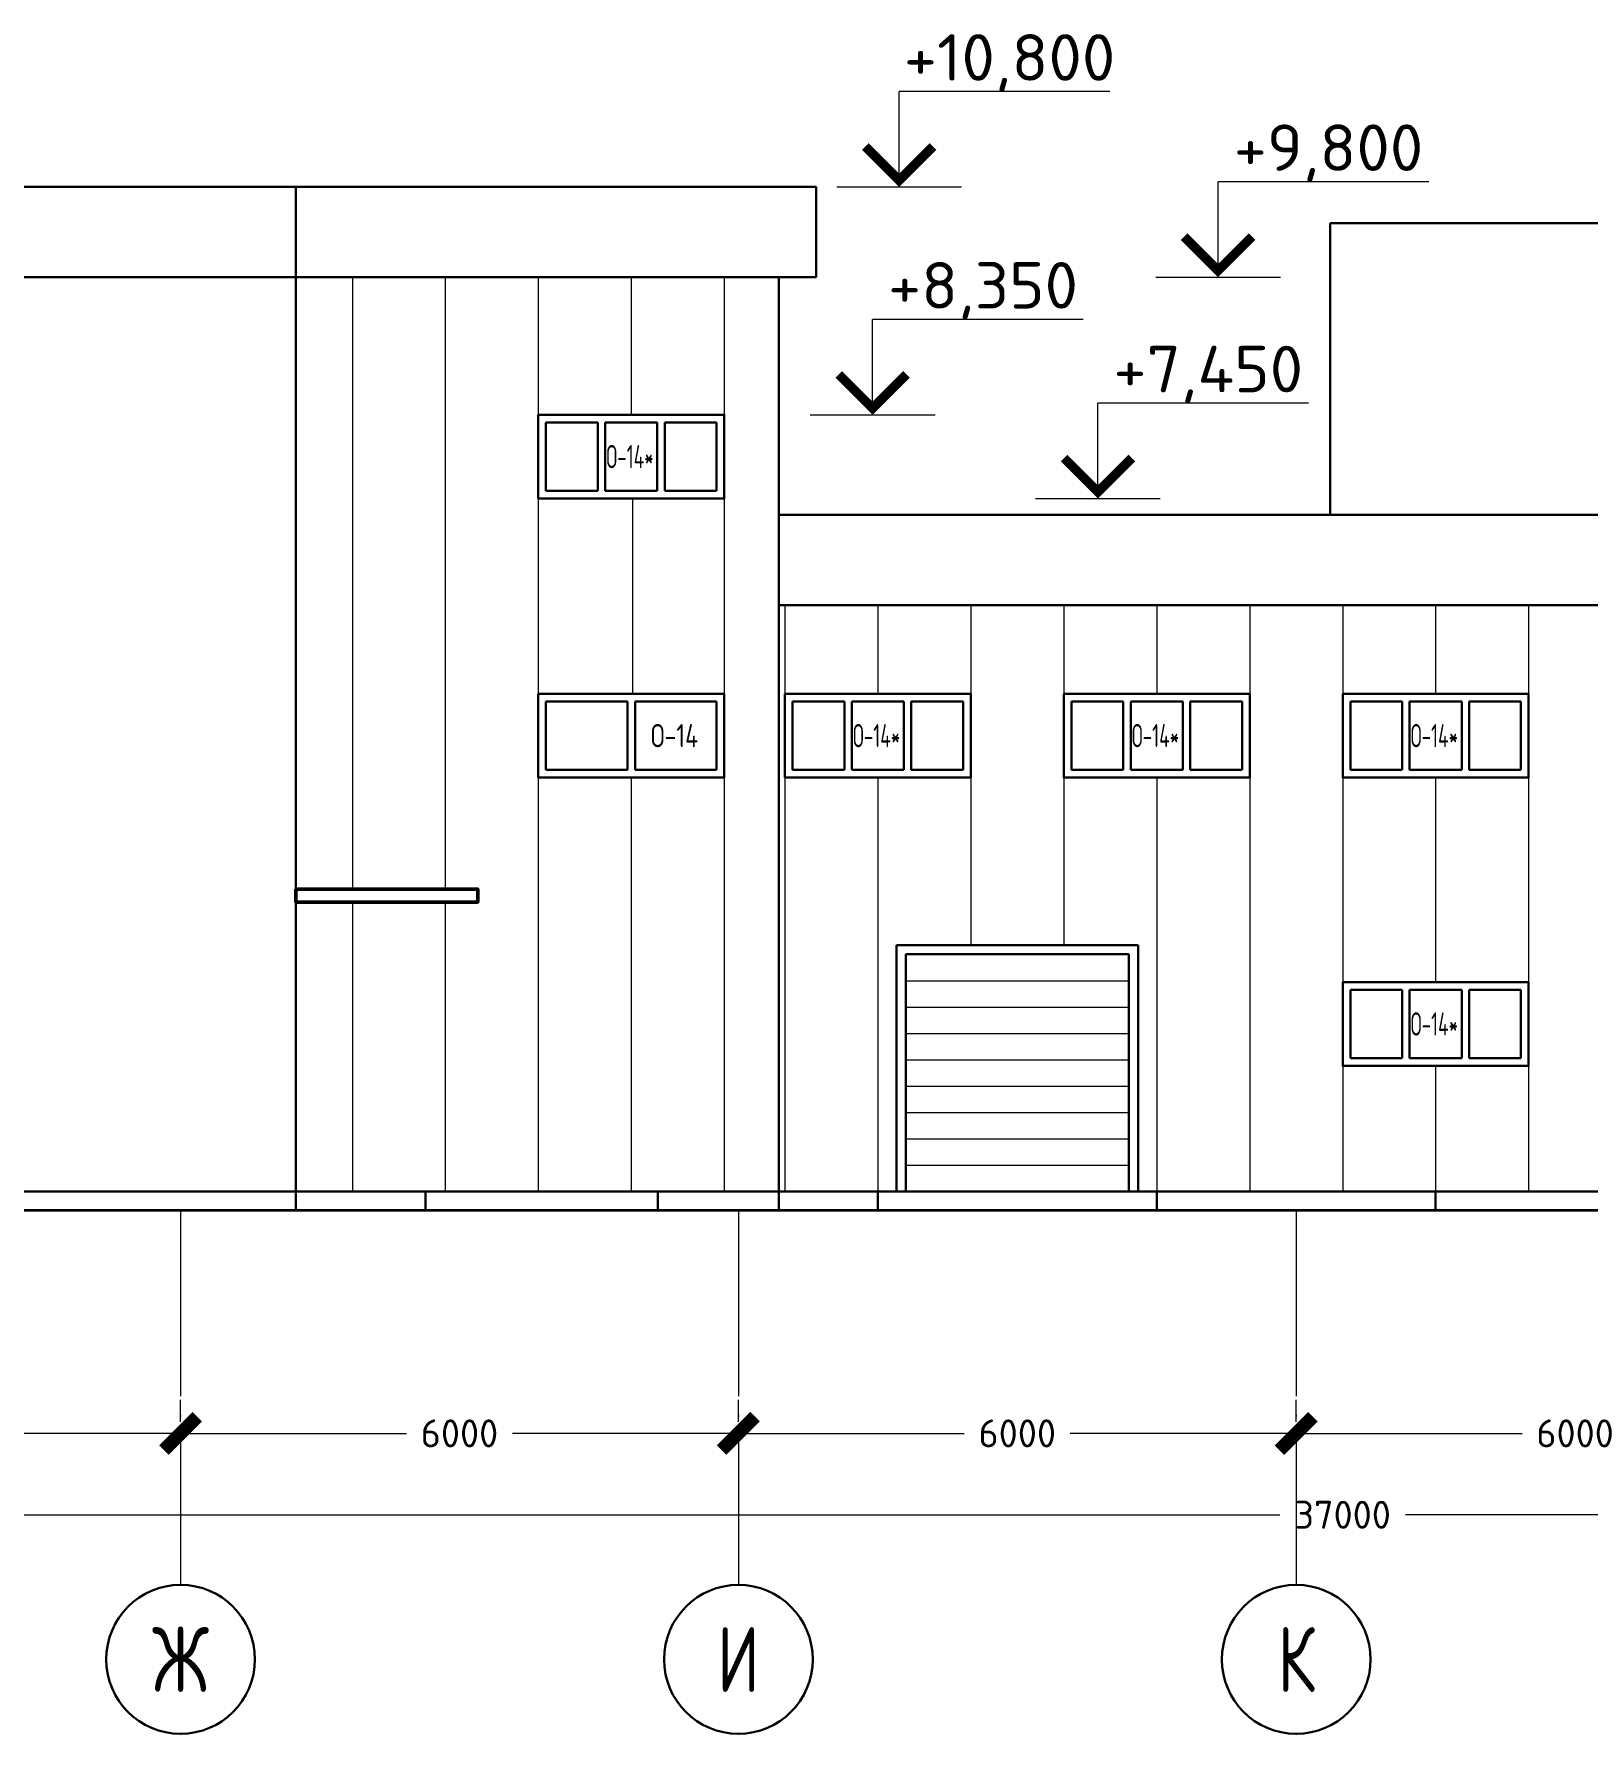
# Model space of a CAD drawing. Extents: x -965262 to 1142518, y -357520 to 71675.
# Drawn here: x -115622 to -107264, y -214836 to -205692 of the extents above; entities that cross this region are included whole.
import ezdxf

# ---------------------------------------------------------------- set-up
doc = ezdxf.new("R2010")
doc.units = 0
doc.header["$LTSCALE"] = 10
doc.linetypes.add('DOTE', pattern=[2.42, 2, -0.2, 0.02, -0.2])
doc.layers.get('0').update_dxf_attribs({"linetype": 'CONTINUOUS', "lineweight": 30})
doc.layers.get('Defpoints').update_dxf_attribs({"linetype": 'CONTINUOUS'})
doc.layers.add('DOTE', color=7, linetype='DOTE', lineweight=9)
doc.styles.add('GOST 2.304', font='isocpeur.ttf', dxfattribs={"width": 0.75, "height": 250})
doc.styles.get("Standard").update_dxf_attribs({"font": 'isocpeur.ttf', "height": 300})
doc.dimstyles.new('Standard_2', dxfattribs={"dimscale": 200, "dimtxt": 600, "dimasz": 1.8, "dimexe": 1.8, "dimexo": 0.625, "dimgap": 0.9, "dimtad": 0, "dimdec": 0, "dimzin": 0, "dimdsep": 46, "dimtxsty": 'Standard', "dimblk": 'ARCHTICK', "dimcen": 0.9, "dimclrd": 256, "dimclre": 256, "dimclrt": 256, "dimadec": 0, "dimazin": 0, "dimtfac": 1, "dimtdec": 0, "dimtofl": 0, "dimtmove": 0, "dimatfit": 3, "dimfxl": 1, "dimtolj": 1, "dimtzin": 0, "dimlwd": 15, "dimlwe": 15, "dimarcsym": 0})

# ---------------------------------------------------------------- blocks, each defined once
blk = doc.blocks.new('_ArchTick')
at = {"color": 0, "linetype": 'ByBlock', "lineweight": 0, "const_width": 0.4}
blk.add_lwpolyline([(-0.5, -0.5), (0.5, 0.5)], dxfattribs=at)
blk = doc.blocks.new('*D2600')
at = {"lineweight": 15, "transparency": 16777216}
for p, q in [((-156242, 27649), (-156242, 27884)), ((-150242, 27649), (-150242, 27884)), ((-156242, 27524), (-153812, 27524)), ((-150242, 27524), (-152672, 27524))]:
    blk.add_line(p, q, dxfattribs=at)
at = {"layer": 'Defpoints', "color": 0, "lineweight": 50, "transparency": 16777216}
for p in [(-156242, 27524, 1451), (-150242, 27524), (-150242, 27524)]:
    blk.add_point(p, dxfattribs=at)
at = {"lineweight": 15, "transparency": 16777216, "xscale": 360, "yscale": 360, "zscale": 360, "rotation": 180}
blk.add_blockref('_ArchTick', (-156242, 27524), dxfattribs=at)
at = {"lineweight": 15, "transparency": 16777216, "xscale": 360, "yscale": 360, "zscale": 360}
blk.add_blockref('_ArchTick', (-150242, 27524), dxfattribs=at)
at = {"lineweight": 15, "transparency": 16777216, "insert": (-153242, 27524), "char_height": 300, "attachment_point": 5}
blk.add_mtext('\\A1;6000', dxfattribs=at)
blk = doc.blocks.new('*D2602')
at = {"lineweight": 15, "transparency": 16777216}
for p, q in [((-150242, 27649), (-150242, 27884)), ((-144242, 27649), (-144242, 27884)), ((-150242, 27524), (-147812, 27524)), ((-144242, 27524), (-146672, 27524))]:
    blk.add_line(p, q, dxfattribs=at)
at = {"layer": 'Defpoints', "color": 0, "lineweight": 50, "transparency": 16777216}
for p in [(-150242, 27524, 1451), (-144242, 27524), (-144242, 27524)]:
    blk.add_point(p, dxfattribs=at)
at = {"lineweight": 15, "transparency": 16777216, "xscale": 360, "yscale": 360, "zscale": 360, "rotation": 180}
blk.add_blockref('_ArchTick', (-150242, 27524), dxfattribs=at)
at = {"lineweight": 15, "transparency": 16777216, "xscale": 360, "yscale": 360, "zscale": 360}
blk.add_blockref('_ArchTick', (-144242, 27524), dxfattribs=at)
at = {"lineweight": 15, "transparency": 16777216, "insert": (-147242, 27524), "char_height": 300, "attachment_point": 5}
blk.add_mtext('\\A1;6000', dxfattribs=at)
blk = doc.blocks.new('*D2603')
at = {"lineweight": 15, "transparency": 16777216}
for p, q in [((-144242, 27649), (-144242, 27884)), ((-138242, 27649), (-138242, 27884)), ((-144242, 27524), (-141812, 27524)), ((-138242, 27524), (-140672, 27524))]:
    blk.add_line(p, q, dxfattribs=at)
at = {"layer": 'Defpoints', "color": 0, "lineweight": 50, "transparency": 16777216}
for p in [(-144242, 27524, 1451), (-138242, 27524), (-138242, 27524)]:
    blk.add_point(p, dxfattribs=at)
at = {"lineweight": 15, "transparency": 16777216, "xscale": 360, "yscale": 360, "zscale": 360, "rotation": 180}
blk.add_blockref('_ArchTick', (-144242, 27524), dxfattribs=at)
at = {"lineweight": 15, "transparency": 16777216, "xscale": 360, "yscale": 360, "zscale": 360}
blk.add_blockref('_ArchTick', (-138242, 27524), dxfattribs=at)
at = {"lineweight": 15, "transparency": 16777216, "insert": (-141242, 27524), "char_height": 300, "attachment_point": 5}
blk.add_mtext('\\A1;6000', dxfattribs=at)
blk = doc.blocks.new('*D2604')
at = {"lineweight": 15, "transparency": 16777216}
for p, q in [((-138242, 27649), (-138242, 27884)), ((-132242, 27649), (-132242, 27884)), ((-138242, 27524), (-135812, 27524)), ((-132242, 27524), (-134672, 27524))]:
    blk.add_line(p, q, dxfattribs=at)
at = {"layer": 'Defpoints', "color": 0, "lineweight": 50, "transparency": 16777216}
for p in [(-138242, 27524, 1451), (-132242, 27524), (-132242, 27524)]:
    blk.add_point(p, dxfattribs=at)
at = {"lineweight": 15, "transparency": 16777216, "xscale": 360, "yscale": 360, "zscale": 360, "rotation": 180}
blk.add_blockref('_ArchTick', (-138242, 27524), dxfattribs=at)
at = {"lineweight": 15, "transparency": 16777216, "xscale": 360, "yscale": 360, "zscale": 360}
blk.add_blockref('_ArchTick', (-132242, 27524), dxfattribs=at)
at = {"lineweight": 15, "transparency": 16777216, "insert": (-135242, 27524), "char_height": 300, "attachment_point": 5}
blk.add_mtext('\\A1;6000', dxfattribs=at)
blk = doc.blocks.new('*D2608')
at = {"lineweight": 15, "transparency": 16777216}
for p, q in [((-156242, 27511), (-156242, 26289)), ((-156242, 26649), (-138417, 26649)), ((-119242, 26649), (-137067, 26649)), ((-119242, 26524), (-119242, 26289))]:
    blk.add_line(p, q, dxfattribs=at)
at = {"layer": 'Defpoints', "color": 0, "lineweight": 50, "transparency": 16777216}
for p in [(-156242, 27636), (-119242, 26649), (-119242, 26649)]:
    blk.add_point(p, dxfattribs=at)
at = {"lineweight": 15, "transparency": 16777216, "xscale": 360, "yscale": 360, "zscale": 360, "rotation": 180}
blk.add_blockref('_ArchTick', (-156242, 26649), dxfattribs=at)
at = {"lineweight": 15, "transparency": 16777216, "xscale": 360, "yscale": 360, "zscale": 360}
blk.add_blockref('_ArchTick', (-119242, 26649), dxfattribs=at)
at = {"lineweight": 15, "transparency": 16777216, "insert": (-137742, 26649), "char_height": 300, "attachment_point": 5}
blk.add_mtext('\\A1;37000', dxfattribs=at)
blk = doc.blocks.new('Фасад А-Н')
at = {"color": 1, "lineweight": 15}
for p, q in [((-142511.9, 40924.6, -3250.5), (-142511.9, 41950.8, -3250.5)), ((-139081.5, 39954.6, -3250.5), (-139081.5, 40980.8, -3250.5)), ((-143182.9, 40924.6, -3976.2), (-141840.9, 40924.6, -2524.9)), ((-139752.5, 39954.6, -3976.2), (-138410.5, 39954.6, -2524.9)), ((-142797.5, 38474.6, -3250.5), (-142797.5, 39500.8, -3250.5)), ((-140374.7, 37574.6, -3250.5), (-140374.7, 38600.8, -3250.5)), ((-143468.5, 38474.6, -3976.2), (-142126.5, 38474.6, -2524.9)), ((-141045.7, 37574.6, -3976.2), (-139703.7, 37574.6, -2524.9))]:
    blk.add_line(p, q, dxfattribs=at)
at = {"color": 1, "lineweight": 15, "ltscale": 0.3}
for p, q in [((-140247.1, 41950.8, -3250.5), (-142511.9, 41950.8, -3250.5)), ((-136816.7, 40980.8, -3250.5), (-139081.5, 40980.8, -3250.5)), ((-140532.7, 39500.8, -3250.5), (-142797.5, 39500.8, -3250.5)), ((-138109.9, 38600.8, -3250.5), (-140374.7, 38600.8, -3250.5))]:
    blk.add_line(p, q, dxfattribs=at)
for p, q in [((-180891.7, 40924.6, -3250.5), (-148981.6, 40924.6, -3250.5)), ((-149001.6, 40924.6, -3250.5), (-149001.6, 29924.6, -3250.5)), ((-143406.6, 40924.6, -3250.5), (-148981.6, 40924.6, -3250.5)), ((-143406.6, 40924.6, -3250.5), (-143406.6, 39954.6, -3250.5)), ((-137877.5, 40534.6, -3250.5), (-130555.8, 40534.6, -3250.5)), ((-180891.7, 39954.6, -3250.5), (-148981.6, 39954.6, -3250.5)), ((-143406.6, 39954.6, -3250.5), (-148981.6, 39954.6, -3250.5)), ((-143806.6, 39954.6, -3250.5), (-143806.6, 29924.6, -3250.5)), ((-145754.1, 38392.1, -3250.5), (-146311.6, 38392.1, -3250.5)), ((-146311.6, 37657.1, -3250.5), (-146311.6, 38392.1, -3250.5)), ((-145754.1, 38392.1, -3250.5), (-145754.1, 37657.1, -3250.5)), ((-145754.1, 38392.1, -3250.5), (-145754.1, 37657.1, -3250.5)), ((-145754.1, 38392.1, -3250.5), (-145754.1, 37657.1, -3250.5)), ((-145754.1, 38392.1, -3250.5), (-145754.1, 37657.1, -3250.5)), ((-145754.1, 38392.1, -3250.5), (-145754.1, 37657.1, -3250.5)), ((-145114.1, 38392.1, -3250.5), (-145674.1, 38392.1, -3250.5)), ((-145674.1, 38392.1, -3250.5), (-145674.1, 37657.1, -3250.5)), ((-145674.1, 38392.1, -3250.5), (-145674.1, 37657.1, -3250.5)), ((-145674.1, 38392.1, -3250.5), (-145674.1, 37657.1, -3250.5)), ((-145674.1, 38392.1, -3250.5), (-145674.1, 37657.1, -3250.5)), ((-145674.1, 38392.1, -3250.5), (-145674.1, 37657.1, -3250.5)), ((-145114.1, 38392.1, -3250.5), (-145114.1, 37657.1, -3250.5)), ((-145114.1, 38392.1, -3250.5), (-145114.1, 37657.1, -3250.5)), ((-145114.1, 38392.1, -3250.5), (-145114.1, 37657.1, -3250.5)), ((-145114.1, 38392.1, -3250.5), (-145114.1, 37657.1, -3250.5)), ((-145114.1, 38392.1, -3250.5), (-145114.1, 37657.1, -3250.5)), ((-144476.6, 38392.1, -3250.5), (-145034.1, 38392.1, -3250.5)), ((-145034.1, 38392.1, -3250.5), (-145034.1, 37657.1, -3250.5)), ((-145034.1, 38392.1, -3250.5), (-145034.1, 37657.1, -3250.5)), ((-145034.1, 38392.1, -3250.5), (-145034.1, 37657.1, -3250.5)), ((-145034.1, 38392.1, -3250.5), (-145034.1, 37657.1, -3250.5)), ((-145034.1, 38392.1, -3250.5), (-145034.1, 37657.1, -3250.5)), ((-144476.6, 37657.1, -3250.5), (-144476.6, 38392.1, -3250.5)), ((-145754.1, 37657.1, -3250.5), (-146311.6, 37657.1, -3250.5)), ((-145114.1, 37657.1, -3250.5), (-145674.1, 37657.1, -3250.5)), ((-144476.6, 37657.1, -3250.5), (-145034.1, 37657.1, -3250.5)), ((-143806.6, 37399.6, -3250.5), (-126031.6, 37399.6, -3250.5)), ((-143806.6, 36429.6, -3250.5), (-126031.6, 36429.6, -3250.5)), ((-146311.6, 35392.1, -3250.5), (-145435.6, 35392.1, -3250.5)), ((-146311.6, 34657.1, -3250.5), (-146311.6, 35392.1, -3250.5)), ((-145435.6, 34657.1, -3250.5), (-145435.6, 35392.1, -3250.5)), ((-145352.6, 35392.1, -3250.5), (-144476.6, 35392.1, -3250.5)), ((-145352.6, 34657.1, -3250.5), (-145352.6, 35392.1, -3250.5)), ((-145352.6, 34657.1, -3250.5), (-145352.6, 35392.1, -3250.5)), ((-144476.6, 34657.1, -3250.5), (-144476.6, 35392.1, -3250.5)), ((-143101.6, 35392.1, -3250.5), (-143659.1, 35392.1, -3250.5)), ((-143659.1, 34657.1, -3250.5), (-143659.1, 35392.1, -3250.5)), ((-143101.6, 35392.1, -3250.5), (-143101.6, 34657.1, -3250.5)), ((-143101.6, 35392.1, -3250.5), (-143101.6, 34657.1, -3250.5)), ((-143101.6, 35392.1, -3250.5), (-143101.6, 34657.1, -3250.5)), ((-143101.6, 35392.1, -3250.5), (-143101.6, 34657.1, -3250.5)), ((-143101.6, 35392.1, -3250.5), (-143101.6, 34657.1, -3250.5)), ((-142461.6, 35392.1, -3250.5), (-143021.6, 35392.1, -3250.5)), ((-143021.6, 35392.1, -3250.5), (-143021.6, 34657.1, -3250.5)), ((-143021.6, 35392.1, -3250.5), (-143021.6, 34657.1, -3250.5)), ((-143021.6, 35392.1, -3250.5), (-143021.6, 34657.1, -3250.5)), ((-143021.6, 35392.1, -3250.5), (-143021.6, 34657.1, -3250.5)), ((-143021.6, 35392.1, -3250.5), (-143021.6, 34657.1, -3250.5)), ((-142461.6, 35392.1, -3250.5), (-142461.6, 34657.1, -3250.5)), ((-142461.6, 35392.1, -3250.5), (-142461.6, 34657.1, -3250.5)), ((-142461.6, 35392.1, -3250.5), (-142461.6, 34657.1, -3250.5)), ((-142461.6, 35392.1, -3250.5), (-142461.6, 34657.1, -3250.5)), ((-142461.6, 35392.1, -3250.5), (-142461.6, 34657.1, -3250.5)), ((-141824.1, 35392.1, -3250.5), (-142381.6, 35392.1, -3250.5)), ((-142381.6, 35392.1, -3250.5), (-142381.6, 34657.1, -3250.5)), ((-142381.6, 35392.1, -3250.5), (-142381.6, 34657.1, -3250.5)), ((-142381.6, 35392.1, -3250.5), (-142381.6, 34657.1, -3250.5)), ((-142381.6, 35392.1, -3250.5), (-142381.6, 34657.1, -3250.5)), ((-142381.6, 35392.1, -3250.5), (-142381.6, 34657.1, -3250.5)), ((-141824.1, 34657.1, -3250.5), (-141824.1, 35392.1, -3250.5)), ((-140101.6, 35392.1, -3250.5), (-140659.1, 35392.1, -3250.5)), ((-140659.1, 34657.1, -3250.5), (-140659.1, 35392.1, -3250.5)), ((-140101.6, 35392.1, -3250.5), (-140101.6, 34657.1, -3250.5)), ((-140101.6, 35392.1, -3250.5), (-140101.6, 34657.1, -3250.5)), ((-140101.6, 35392.1, -3250.5), (-140101.6, 34657.1, -3250.5)), ((-140101.6, 35392.1, -3250.5), (-140101.6, 34657.1, -3250.5)), ((-140101.6, 35392.1, -3250.5), (-140101.6, 34657.1, -3250.5)), ((-139461.6, 35392.1, -3250.5), (-140021.6, 35392.1, -3250.5)), ((-140021.6, 35392.1, -3250.5), (-140021.6, 34657.1, -3250.5)), ((-140021.6, 35392.1, -3250.5), (-140021.6, 34657.1, -3250.5)), ((-140021.6, 35392.1, -3250.5), (-140021.6, 34657.1, -3250.5)), ((-140021.6, 35392.1, -3250.5), (-140021.6, 34657.1, -3250.5)), ((-140021.6, 35392.1, -3250.5), (-140021.6, 34657.1, -3250.5)), ((-139461.6, 35392.1, -3250.5), (-139461.6, 34657.1, -3250.5)), ((-139461.6, 35392.1, -3250.5), (-139461.6, 34657.1, -3250.5)), ((-139461.6, 35392.1, -3250.5), (-139461.6, 34657.1, -3250.5)), ((-139461.6, 35392.1, -3250.5), (-139461.6, 34657.1, -3250.5)), ((-139461.6, 35392.1, -3250.5), (-139461.6, 34657.1, -3250.5)), ((-138824.1, 35392.1, -3250.5), (-139381.6, 35392.1, -3250.5)), ((-139381.6, 35392.1, -3250.5), (-139381.6, 34657.1, -3250.5)), ((-139381.6, 35392.1, -3250.5), (-139381.6, 34657.1, -3250.5)), ((-139381.6, 35392.1, -3250.5), (-139381.6, 34657.1, -3250.5)), ((-139381.6, 35392.1, -3250.5), (-139381.6, 34657.1, -3250.5)), ((-139381.6, 35392.1, -3250.5), (-139381.6, 34657.1, -3250.5)), ((-138824.1, 34657.1, -3250.5), (-138824.1, 35392.1, -3250.5)), ((-137101.6, 35392.1, -3250.5), (-137659.1, 35392.1, -3250.5)), ((-137659.1, 34657.1, -3250.5), (-137659.1, 35392.1, -3250.5)), ((-137101.6, 35392.1, -3250.5), (-137101.6, 34657.1, -3250.5)), ((-137101.6, 35392.1, -3250.5), (-137101.6, 34657.1, -3250.5)), ((-137101.6, 35392.1, -3250.5), (-137101.6, 34657.1, -3250.5)), ((-137101.6, 35392.1, -3250.5), (-137101.6, 34657.1, -3250.5)), ((-137101.6, 35392.1, -3250.5), (-137101.6, 34657.1, -3250.5)), ((-136461.6, 35392.1, -3250.5), (-137021.6, 35392.1, -3250.5)), ((-137021.6, 35392.1, -3250.5), (-137021.6, 34657.1, -3250.5)), ((-137021.6, 35392.1, -3250.5), (-137021.6, 34657.1, -3250.5)), ((-137021.6, 35392.1, -3250.5), (-137021.6, 34657.1, -3250.5)), ((-137021.6, 35392.1, -3250.5), (-137021.6, 34657.1, -3250.5)), ((-137021.6, 35392.1, -3250.5), (-137021.6, 34657.1, -3250.5)), ((-136461.6, 35392.1, -3250.5), (-136461.6, 34657.1, -3250.5)), ((-136461.6, 35392.1, -3250.5), (-136461.6, 34657.1, -3250.5)), ((-136461.6, 35392.1, -3250.5), (-136461.6, 34657.1, -3250.5)), ((-136461.6, 35392.1, -3250.5), (-136461.6, 34657.1, -3250.5)), ((-136461.6, 35392.1, -3250.5), (-136461.6, 34657.1, -3250.5)), ((-135824.1, 35392.1, -3250.5), (-136381.6, 35392.1, -3250.5)), ((-136381.6, 35392.1, -3250.5), (-136381.6, 34657.1, -3250.5)), ((-136381.6, 35392.1, -3250.5), (-136381.6, 34657.1, -3250.5)), ((-136381.6, 35392.1, -3250.5), (-136381.6, 34657.1, -3250.5)), ((-136381.6, 35392.1, -3250.5), (-136381.6, 34657.1, -3250.5)), ((-136381.6, 35392.1, -3250.5), (-136381.6, 34657.1, -3250.5)), ((-135824.1, 34657.1, -3250.5), (-135824.1, 35392.1, -3250.5)), ((-146311.6, 34657.1, -3250.5), (-145435.6, 34657.1, -3250.5)), ((-145352.6, 34657.1, -3250.5), (-144476.6, 34657.1, -3250.5)), ((-143101.6, 34657.1, -3250.5), (-143659.1, 34657.1, -3250.5)), ((-142461.6, 34657.1, -3250.5), (-143021.6, 34657.1, -3250.5)), ((-141824.1, 34657.1, -3250.5), (-142381.6, 34657.1, -3250.5)), ((-140101.6, 34657.1, -3250.5), (-140659.1, 34657.1, -3250.5)), ((-139461.6, 34657.1, -3250.5), (-140021.6, 34657.1, -3250.5)), ((-138824.1, 34657.1, -3250.5), (-139381.6, 34657.1, -3250.5)), ((-137101.6, 34657.1, -3250.5), (-137659.1, 34657.1, -3250.5)), ((-136461.6, 34657.1, -3250.5), (-137021.6, 34657.1, -3250.5)), ((-135824.1, 34657.1, -3250.5), (-136381.6, 34657.1, -3250.5)), ((-137659.1, 32292.1, -3250.5), (-137101.6, 32292.1, -3250.5)), ((-137659.1, 31557.1, -3250.5), (-137659.1, 32292.1, -3250.5)), ((-137101.6, 32292.1, -3250.5), (-137101.6, 31557.1, -3250.5)), ((-137101.6, 32292.1, -3250.5), (-137101.6, 31557.1, -3250.5)), ((-137101.6, 32292.1, -3250.5), (-137101.6, 31557.1, -3250.5)), ((-137101.6, 32292.1, -3250.5), (-137101.6, 31557.1, -3250.5)), ((-137101.6, 32292.1, -3250.5), (-137101.6, 31557.1, -3250.5)), ((-137021.6, 32292.1, -3250.5), (-136461.6, 32292.1, -3250.5)), ((-137021.6, 32292.1, -3250.5), (-137021.6, 31557.1, -3250.5)), ((-137021.6, 32292.1, -3250.5), (-137021.6, 31557.1, -3250.5)), ((-137021.6, 32292.1, -3250.5), (-137021.6, 31557.1, -3250.5)), ((-137021.6, 32292.1, -3250.5), (-137021.6, 31557.1, -3250.5)), ((-137021.6, 32292.1, -3250.5), (-137021.6, 31557.1, -3250.5)), ((-136461.6, 32292.1, -3250.5), (-136461.6, 31557.1, -3250.5)), ((-136461.6, 32292.1, -3250.5), (-136461.6, 31557.1, -3250.5)), ((-136461.6, 32292.1, -3250.5), (-136461.6, 31557.1, -3250.5)), ((-136461.6, 32292.1, -3250.5), (-136461.6, 31557.1, -3250.5)), ((-136461.6, 32292.1, -3250.5), (-136461.6, 31557.1, -3250.5)), ((-136381.6, 32292.1, -3250.5), (-135824.1, 32292.1, -3250.5)), ((-136381.6, 32292.1, -3250.5), (-136381.6, 31557.1, -3250.5)), ((-136381.6, 32292.1, -3250.5), (-136381.6, 31557.1, -3250.5)), ((-136381.6, 32292.1, -3250.5), (-136381.6, 31557.1, -3250.5)), ((-136381.6, 32292.1, -3250.5), (-136381.6, 31557.1, -3250.5)), ((-136381.6, 32292.1, -3250.5), (-136381.6, 31557.1, -3250.5)), ((-135824.1, 31557.1, -3250.5), (-135824.1, 32292.1, -3250.5)), ((-137659.1, 31557.1, -3250.5), (-137101.6, 31557.1, -3250.5)), ((-137021.6, 31557.1, -3250.5), (-136461.6, 31557.1, -3250.5)), ((-136381.6, 31557.1, -3250.5), (-135824.1, 31557.1, -3250.5)), ((-155591.6, 30124.6, -3250.5), (-118406.4, 30124.6, -3250.5))]:
    blk.add_line(p, q)
at = {"ltscale": 100}
for p, q in [((-137877.5, 40534.6, -3250.5), (-137877.5, 37399.6, -3250.5)), ((-147606.6, 30124.6, -3250.5), (-147606.6, 29924.6, -3250.5)), ((-145106.6, 30124.6, -3250.5), (-145106.6, 29924.6, -3250.5)), ((-142741.6, 30124.6, -3250.5), (-142741.6, 29924.6, -3250.5)), ((-139741.6, 30124.6, -3250.5), (-139741.6, 29924.6, -3250.5)), ((-136741.6, 30124.6, -3250.5), (-136741.6, 29924.6, -3250.5))]:
    blk.add_line(p, q, dxfattribs=at)
at = {"lineweight": 15}
for p, q in [((-148394.1, 39954.6, -3250.5), (-148394.1, 33376.4, -3250.5)), ((-147394.1, 39954.6, -3250.5), (-147394.1, 33376.4, -3250.5)), ((-146394.1, 39954.6, -3250.5), (-146394.1, 30124.6, -3250.5)), ((-145394.1, 39954.6, -3250.5), (-145394.1, 38474.6, -3250.5)), ((-144394.1, 39954.6, -3250.5), (-144394.1, 30124.6, -3250.5)), ((-145381.6, 37574.6, -3250.5), (-145381.6, 35474.6, -3250.5)), ((-143741.6, 36429.6, -3250.5), (-143741.6, 30124.6, -3250.5)), ((-142741.6, 36429.6, -3250.5), (-142741.6, 35474.6, -3250.5)), ((-141741.6, 36429.6, -3250.5), (-141741.6, 32774.6, -3250.5)), ((-140741.6, 36429.6, -3250.5), (-140741.6, 32774.6, -3250.5)), ((-139741.6, 36429.6, -3250.5), (-139741.6, 35474.6, -3250.5)), ((-138741.6, 36429.6, -3250.5), (-138741.6, 30124.6, -3250.5)), ((-137741.6, 36429.6, -3250.5), (-137741.6, 30124.6, -3250.5)), ((-136741.6, 36429.6, -3250.5), (-136741.6, 35474.6, -3250.5)), ((-135741.6, 36429.6, -3250.5), (-135741.6, 30124.6, -3250.5)), ((-145394.1, 34574.6, -3250.5), (-145394.1, 30124.6, -3250.5)), ((-142741.6, 34574.6, -3250.5), (-142741.6, 30124.6, -3250.5)), ((-139741.6, 34574.6, -3250.5), (-139741.6, 30124.6, -3250.5)), ((-136741.6, 34574.6, -3250.5), (-136741.6, 32374.6, -3250.5)), ((-148394.1, 33236.2, -3250.5), (-148394.1, 30124.6, -3250.5)), ((-147394.1, 33236.2, -3250.5), (-147394.1, 30124.6, -3250.5)), ((-142441.6, 32388.6, -3250.5), (-140041.6, 32388.6, -3250.5)), ((-142441.6, 32105.6, -3250.5), (-140041.6, 32105.6, -3250.5)), ((-142441.6, 31822.6, -3250.5), (-140041.6, 31822.6, -3250.5)), ((-142441.6, 31539.6, -3250.5), (-140041.6, 31539.6, -3250.5)), ((-136741.6, 31474.6, -3250.5), (-136741.6, 30124.6, -3250.5)), ((-142441.6, 31256.6, -3250.5), (-140041.6, 31256.6, -3250.5)), ((-142441.6, 30973.6, -3250.5), (-140041.6, 30973.6, -3250.5)), ((-142441.6, 30690.6, -3250.5), (-140041.6, 30690.6, -3250.5)), ((-142441.6, 30407.6, -3250.5), (-140041.6, 30407.6, -3250.5))]:
    blk.add_line(p, q, dxfattribs=at)
at = {"color": 7}
for p, q in [((-142541.6, 30124.6, -3250.5), (-142541.6, 32774.6, -3250.5)), ((-142541.6, 32774.6, -3250.5), (-139941.6, 32774.6, -3250.5)), ((-139941.6, 32774.6, -3250.5), (-139941.6, 30124.6, -3250.5)), ((-142441.6, 30124.6, -3250.5), (-142441.6, 32674.6, -3250.5)), ((-142441.6, 32674.6, -3250.5), (-140041.6, 32674.6, -3250.5)), ((-140041.6, 32674.6, -3250.5), (-140041.6, 30124.6, -3250.5))]:
    blk.add_line(p, q, dxfattribs=at)
at = {"lineweight": 35}
blk.add_line((-155591.6, 29924.6, -3250.5), (-100677.9, 29924.6, -3250.5), dxfattribs=at)
at = {"color": 1, "lineweight": 15, "const_width": 100, "elevation": -3250.5}
for points in [[(-142147.3, 41360), (-142511.9, 40995.4), (-142876.6, 41360)], [(-138716.9, 40390), (-139081.5, 40025.4), (-139446.2, 40390)], [(-142432.9, 38910), (-142797.5, 38545.4), (-143162.2, 38910)], [(-140010, 38010), (-140374.7, 37645.4), (-140739.3, 38010)]]:
    blk.add_lwpolyline(points, dxfattribs=at)
at = {"elevation": -3250.5}
for points in [[(-146394.1, 38474.6), (-144394.1, 38474.6), (-144394.1, 37574.6), (-146394.1, 37574.6)], [(-146394.1, 35474.6), (-144394.1, 35474.6), (-144394.1, 34574.6), (-146394.1, 34574.6)], [(-143741.6, 35474.6), (-141741.6, 35474.6), (-141741.6, 34574.6), (-143741.6, 34574.6)], [(-140741.6, 35474.6), (-138741.6, 35474.6), (-138741.6, 34574.6), (-140741.6, 34574.6)], [(-137741.6, 35474.6), (-135741.6, 35474.6), (-135741.6, 34574.6), (-137741.6, 34574.6)], [(-135741.6, 32374.6), (-137741.6, 32374.6), (-137741.6, 31474.6), (-135741.6, 31474.6)]]:
    blk.add_lwpolyline(points, close=True, dxfattribs=at)
at = {"lineweight": 50, "elevation": -3250.5}
blk.add_lwpolyline([(-149001.6, 33376.4), (-147045.9, 33376.4), (-147045.9, 33236.2), (-149001.6, 33236.2)], close=True, dxfattribs=at)
at = {"layer": 'DOTE', "ltscale": 100}
for p, q in [((-150241.6, 29924.6, -3250.5), (-150241.6, 25894.6, -3250.5)), ((-144241.6, 29924.6, -3250.5), (-144241.6, 25894.6, -3250.5)), ((-138241.6, 29924.6, -3250.5), (-138241.6, 25894.6, -3250.5)), ((-150241.6, 24294.6, -3250.5), (-150241.6, 24281.3, -3250.5)), ((-144241.6, 24294.6, -3250.5), (-144241.6, 24281.3, -3250.5)), ((-138241.6, 24294.6, -3250.5), (-138241.6, 24281.3, -3250.5))]:
    blk.add_line(p, q, dxfattribs=at)
at = {"layer": 'DOTE', "linetype": 'Continuous', "lineweight": 30}
for centre in [(-150241.6, 25094.6, -3250.5), (-144241.6, 25094.6, -3250.5), (-138241.6, 25094.6, -3250.5)]:
    blk.add_circle(centre, 800, dxfattribs=at)
at = {"color": 5}
for s, width, p in [('О-14*', 0.6, (-145662.5, 37900.5, 13227)), ('О-14', 0.75, (-145183, 34900.5, 13227)), ('О-14*', 0.6, (-143010, 34900.5, 13227)), ('О-14*', 0.6, (-140010, 34900.5, 13227)), ('О-14*', 0.6, (-137010, 34900.5, 13227)), ('О-14*', 0.6, (-137010, 31800.5, 13227))]:
    blk.add_text(s, height=250, dxfattribs=dict(at, width=width)).set_placement(p)
at = {"color": 1, "char_height": 500, "width": 2000, "attachment_point": 5, "style": 'GOST 2.304'}
for s, insert in [('{\\W1.05;+10,800}', (-141324.8, 42258.6, -3250.5)), ('{\\W1.05;+9,800}', (-137894.4, 41288.6, -3250.5)), ('{\\W1.05;+8,350}', (-141610.4, 39808.6, -3250.5)), ('{\\W1.05;+7,450}', (-139187.5, 38908.6, -3250.5))]:
    blk.add_mtext(s, dxfattribs=dict(at, insert=insert))
at = {"layer": 'DOTE', "linetype": 'Continuous', "lineweight": 30, "ltscale": 100, "char_height": 700, "width": 1600, "attachment_point": 5, "style": 'GOST 2.304'}
for s, insert in [('Ж', (-150241.6, 25094.6, -3250.5)), ('И', (-144241.6, 25094.6, -3250.5)), ('К', (-138241.6, 25094.6, -3250.5))]:
    blk.add_mtext(s, dxfattribs=dict(at, insert=insert))
at = {"lineweight": 15}
for base, p1, p2, picture, middle in [((-150241.6, 27523.8, -3250.5), (-156241.6, 27523.8, -1799.3), (-150241.6, 27523.8, -3250.5), '*D2600', (-153241.6, 27523.8, -3250.5)), ((-144241.6, 27523.8, -3250.5), (-150241.6, 27523.8, -1799.3), (-144241.6, 27523.8, -3250.5), '*D2602', (-147241.6, 27523.8, -3250.5)), ((-138241.6, 27523.8, -3250.5), (-144241.6, 27523.8, -1799.3), (-138241.6, 27523.8, -3250.5), '*D2603', (-141241.6, 27523.8, -3250.5)), ((-132241.6, 27523.8, -3250.5), (-138241.6, 27523.8, -1799.3), (-132241.6, 27523.8, -3250.5), '*D2604', (-135241.6, 27523.8, -3250.5)), ((-119241.6, 26649.1, -1799.3), (-156241.6, 27636.1, -1799.3), (-119241.6, 26649.1, -1799.3), '*D2608', (-137741.6, 26649.1, -1799.3))]:
    dim = blk.add_linear_dim(base=base, p1=p1, p2=p2, dimstyle='Standard_2', dxfattribs=at)
    dim.commit()
    dim.dimension.update_dxf_attribs({"geometry": picture, "text_midpoint": middle})

msp = doc.modelspace()

# ---------------------------------------------------------------- block references
at = {"lineweight": 15, "xscale": 0.5, "yscale": 0.5, "zscale": 0.5}
msp.add_blockref('Фасад А-Н', (-39712.5, -226976.5, -1634.5), dxfattribs=at)

doc.saveas('drawing.dxf')
